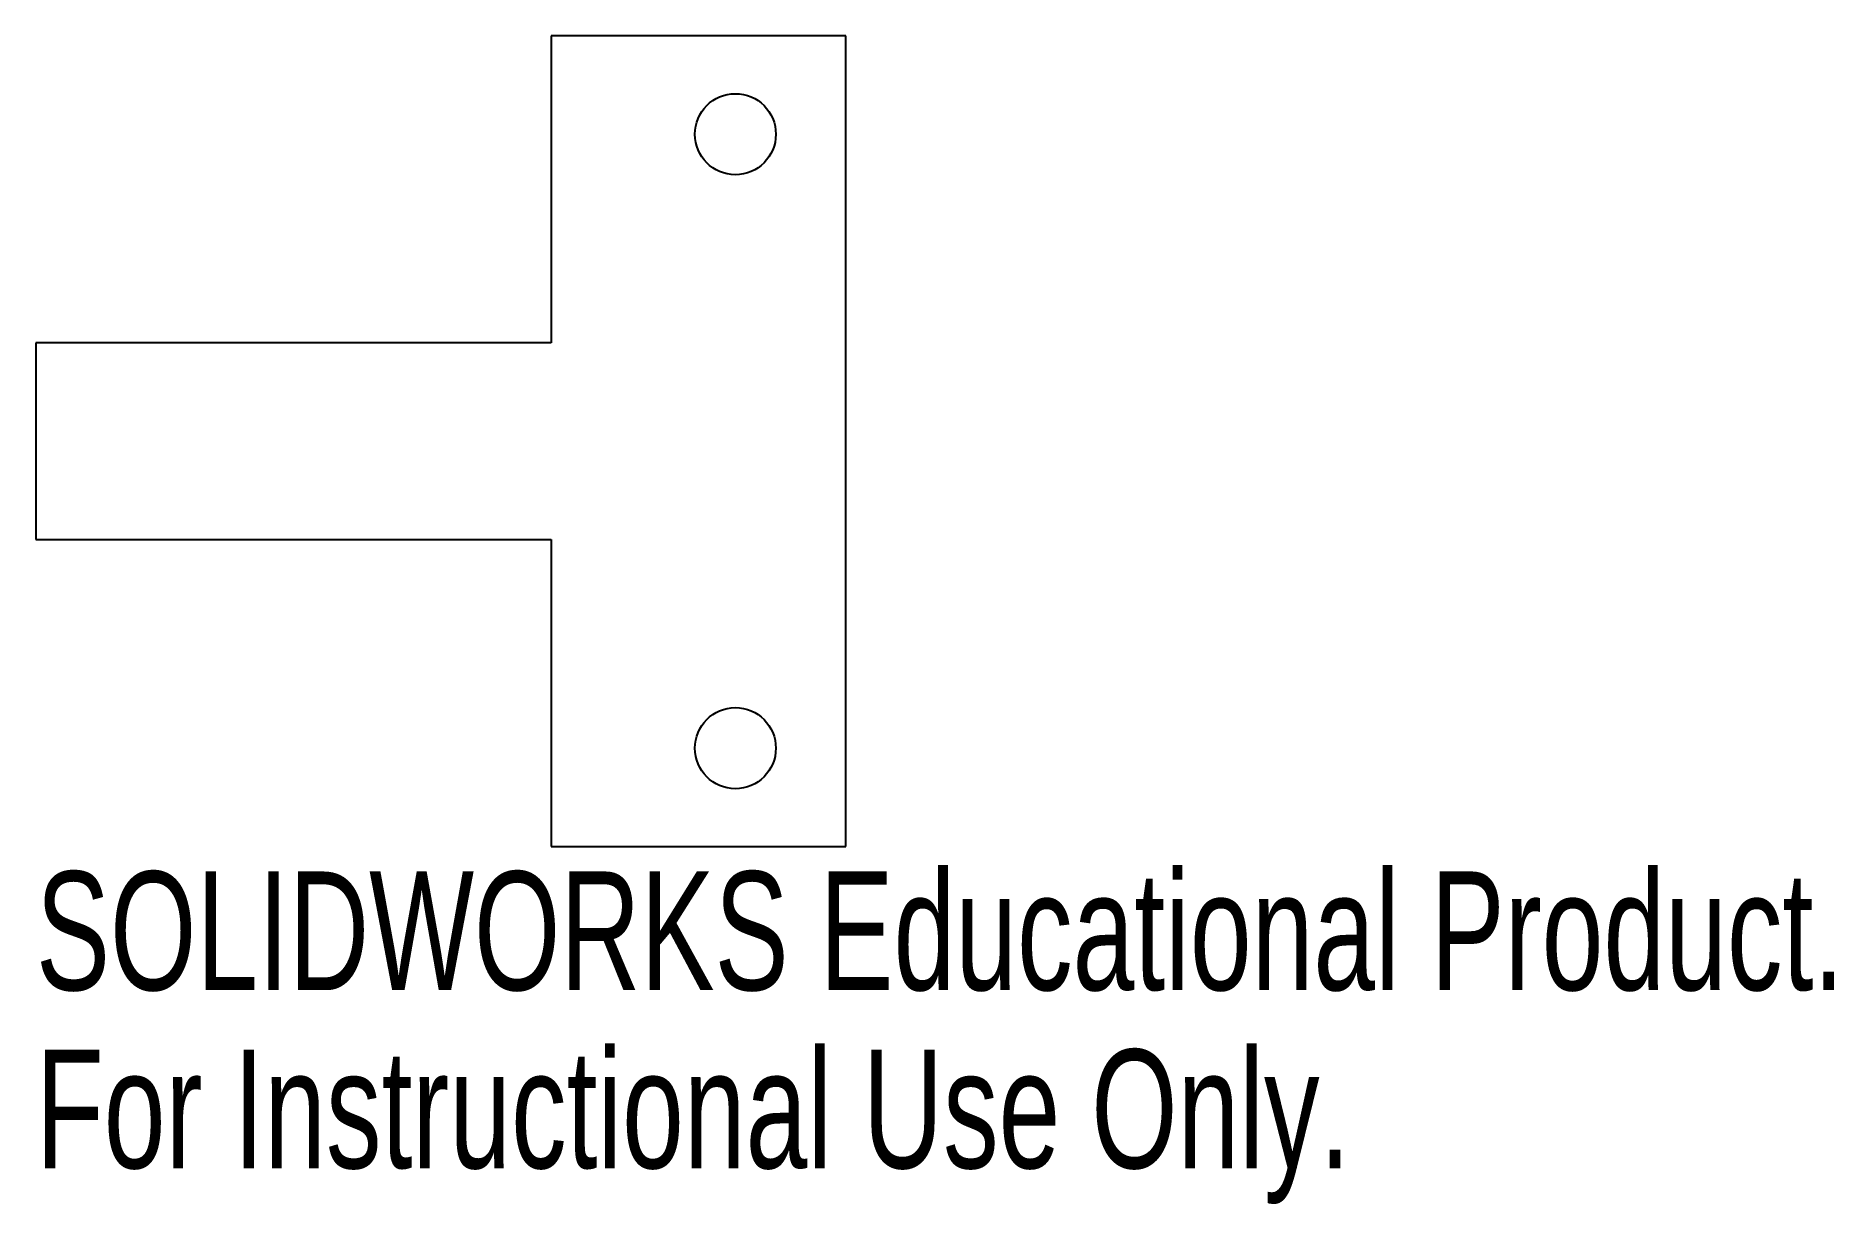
# Model space of a CAD drawing. Header units: millimetres. Extents: x -10.5 to 62.8, y -31.1 to 16.5.
import ezdxf

# ---------------------------------------------------------------- set-up
doc = ezdxf.new("R2010")
doc.units = ezdxf.units.MM
doc.styles.add('SLDTEXTSTYLE0', font='TXT', dxfattribs={"width": 0.7})

msp = doc.modelspace()

# ---------------------------------------------------------------- linework, layer by layer
at = {"color": 7, "linetype": 'Continuous', "lineweight": 25}
for p, q in [((22.5, 16.5), (10.5, 16.5)), ((10.5, 16.5), (10.5, 4)), ((22.5, -16.5), (22.5, 16.5)), ((10.5, 4), (-10.5, 4)), ((-10.5, 4), (-10.5, -4)), ((-10.5, -4), (10.5, -4)), ((10.5, -4), (10.5, -16.5)), ((10.5, -16.5), (22.5, -16.5))]:
    msp.add_line(p, q, dxfattribs=at)
for centre in [(18, 12.5), (18, -12.5)]:
    msp.add_circle(centre, 1.65, dxfattribs=at)

# ---------------------------------------------------------------- texts
at = {"color": 7, "linetype": 'Continuous', "char_height": 4.83362, "attachment_point": 1, "style": 'SLDTEXTSTYLE0'}
for s, insert in [('SOLIDWORKS Educational Product.', (-10.5, -17.52)), ('For Instructional Use Only.', (-10.5, -24.77))]:
    msp.add_mtext(s, dxfattribs=dict(at, insert=insert))

doc.saveas('drawing.dxf')
